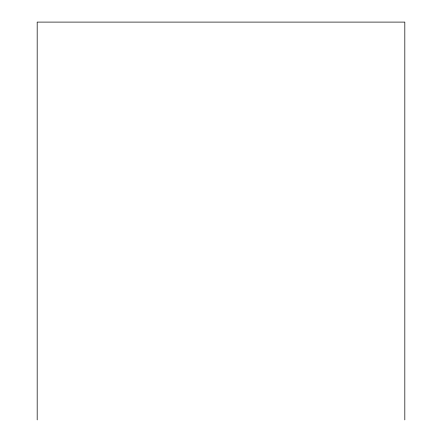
<?xml version="1.0" encoding="UTF-8"?>
<svg xmlns="http://www.w3.org/2000/svg" width="442" height="442" viewBox="0 0 442 442"><rect width="100%" height="100%" fill="white"/><g stroke="black" fill="none" stroke-linecap="round" stroke-linejoin="round"><path stroke-width="0.66" d="M404.817 419.9L404.817 22.1L37.183 22.1L37.183 419.9"/></g></svg>
